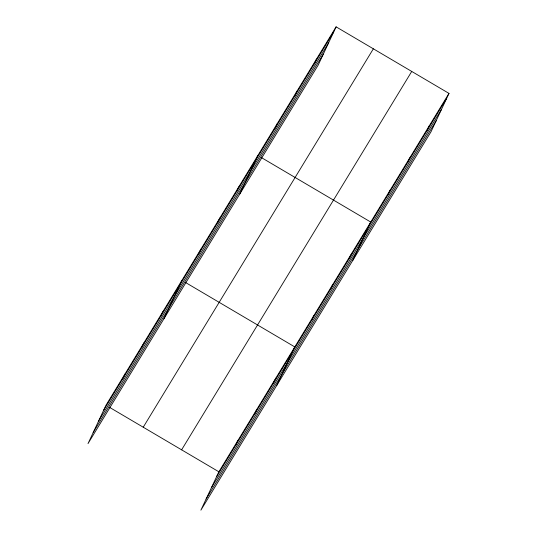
<?xml version="1.0" encoding="UTF-8"?>
<svg xmlns="http://www.w3.org/2000/svg" width="537" height="537" viewBox="0 0 537 537"><rect width="100%" height="100%" fill="white"/><g stroke="black" fill="none" stroke-linecap="round" stroke-linejoin="round"><path stroke-width="0.81" d="M122.671 378.927L124.967 374.027M141.661 347.707L143.95 342.814M160.644 316.488L162.933 311.594M163.953 318.73L181.922 280.374M198.609 254.055L200.905 249.161M217.599 222.835L219.888 217.941M236.582 191.615L238.878 186.722M239.891 193.857L257.861 155.508M275.125 128.236L277.421 123.342M294.685 96.069L296.981 91.176M314.246 63.91L316.541 59.016M336.102 26.85L318.132 65.205L88.014 443.602L105.984 405.247L336.102 26.85L448.986 93.398L431.016 131.753L200.898 510.15L218.868 471.795L448.986 93.398M235.555 445.475L237.851 440.582M254.545 414.255L256.834 409.362M273.528 383.035L275.823 378.142M276.837 385.277L294.806 346.929L185.5 282.489M311.494 320.602L313.789 315.709M330.483 289.383L332.772 284.489M349.466 258.169L351.762 253.269M352.775 260.405L370.745 222.056L261.438 157.616M388.009 194.783L390.305 189.89M407.57 162.624L409.865 157.724M427.13 130.457L429.425 125.564M103.688 410.14L333.806 31.743M98.519 421.183L328.637 42.785M93.19 432.56L323.308 54.163M143.231 427.21L373.349 48.813M181.613 449.838L411.731 71.441M216.572 476.695L446.69 98.291M211.403 487.73L441.521 109.333M206.074 499.108L436.192 120.711M109.561 407.361L218.868 471.795"/></g></svg>
